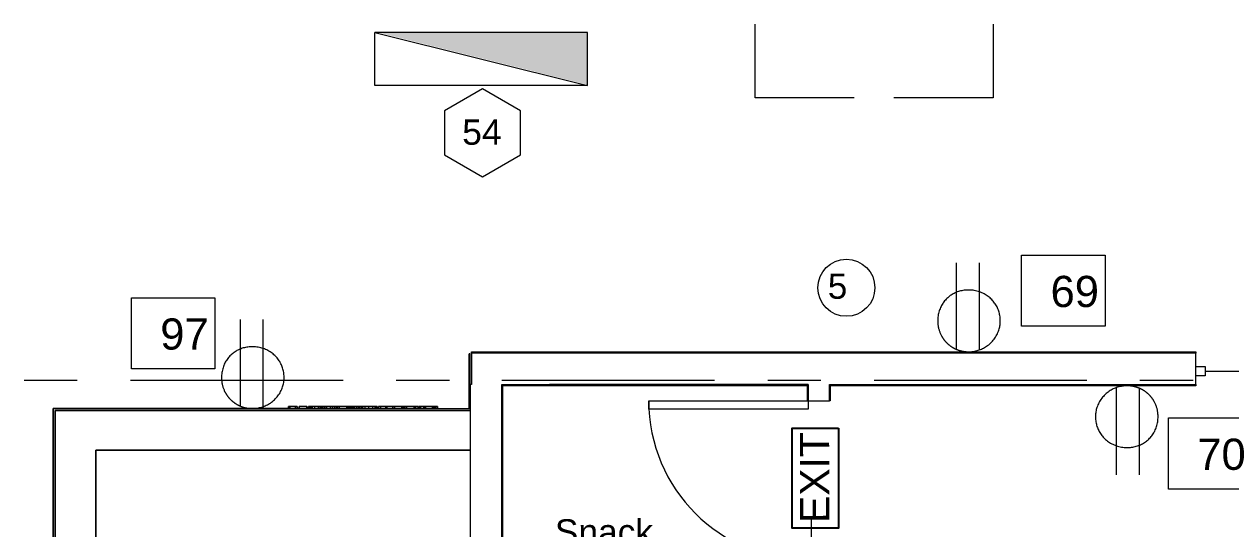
# Model space of a CAD drawing. Header units: inches. Extents: x 0.9 to 36.3, y 0.7 to 23.3.
# Drawn here: x 21.809 to 24.646, y 8.883 to 10.07 of the extents above; entities that cross this region are included whole.
import ezdxf

# ---------------------------------------------------------------- set-up
doc = ezdxf.new("R2010")
doc.units = ezdxf.units.IN
doc.linetypes.add('ACAD_ISO02W100', pattern=[15, 12, -3])
for name, color, linetype, lineweight, true_color in [('Doors', 7, 'Continuous', 5, 0xf2db9c), ('Lights', 7, 'Continuous', 15, 0xff0a0a), ('Numbering Baseboard Heater', 7, 'Continuous', 0, 0x581317), ('Numbering Lights', 1, 'Continuous', 15, 0xff0000), ('PDF_Geometry', 7, 'Continuous', 9, 0x777777)]:
    doc.layers.add(name, color=color, linetype=linetype, lineweight=lineweight, true_color=true_color)
doc.layers.add('EXIT', color=10, linetype='Continuous')
doc.layers.add('PDF_Text', color=7, linetype='Continuous')
doc.layers.add('Numbering receptecles', color=170, linetype='Continuous', lineweight=15)
doc.layers.add('Receptacles', color=170, linetype='Continuous', lineweight=15)
doc.styles.add('PDF Arial', font='arial.ttf')
doc.styles.get("Standard").update_dxf_attribs({"font": 'arial.ttf'})

msp = doc.modelspace()

# ---------------------------------------------------------------- hatches: boundary and pattern name
at = {"layer": 'Lights', "linetype": 'ByBlock', "transparency": 33554559}
msp.add_hatch(color=256, dxfattribs=at).paths.add_polyline_path([(22.6407, 10.0502), (23.1337, 9.927), (23.1337, 10.0502)])

# ---------------------------------------------------------------- linework, layer by layer
at = {"layer": 'Doors', "linetype": 'ByBlock'}
msp.add_lwpolyline([(23.2774, 9.1646), (23.2774, 9.1846), (23.6524, 9.1846), (23.6524, 9.1646)], close=True, dxfattribs=at)
msp.add_arc((23.6525, 9.1848), 0.3751, 180.0221, 269.9779, dxfattribs=at)
at = {"layer": 'EXIT', "linetype": 'ByBlock', "ltscale": 0.001}
msp.add_lwpolyline([(23.7233, 9.1201), (23.7233, 8.8853), (23.6147, 8.8854), (23.6147, 9.1203)], close=True, dxfattribs=at)
at = {"layer": 'Lights', "linetype": 'ByBlock'}
msp.add_lwpolyline([(23.1337, 9.9252), (22.6337, 9.9252), (22.6337, 10.0502), (23.1337, 9.9252), (23.1337, 10.0502), (22.6337, 10.0502)], dxfattribs=at)
msp.add_lwpolyline([(23.1337, 9.9252), (23.1337, 10.0502), (22.6337, 10.0502)], close=True, dxfattribs=at)
at = {"layer": 'Numbering Baseboard Heater', "linetype": 'ByBlock', "ltscale": 0.001}
msp.add_circle((23.7421, 9.45), 0.0671, dxfattribs=at)
at = {"layer": 'Numbering Lights', "linetype": 'ByBlock', "ltscale": 0.001}
msp.add_lwpolyline([(22.8868, 9.9172), (22.7974, 9.8655), (22.7974, 9.7623), (22.8868, 9.7107), (22.9762, 9.7623), (22.9762, 9.8655)], close=True, dxfattribs=at)
at = {"layer": 'Numbering receptecles', "linetype": 'ByBlock', "ltscale": 0.001}
for points in [[(24.1542, 9.5267), (24.3502, 9.5267), (24.3502, 9.3595), (24.1542, 9.3595)], [(22.0612, 9.4267), (22.2572, 9.4267), (22.2572, 9.2595), (22.0612, 9.2595)], [(24.4993, 9.1442), (24.6953, 9.1442), (24.6953, 8.9769), (24.4993, 8.9769)]]:
    msp.add_lwpolyline(points, close=True, dxfattribs=at)
at = {"layer": 'PDF_Geometry', "linetype": 'ByBlock'}
for points in [[(23.7607, 9.8963), (23.5274, 9.8963), (23.5274, 10.0696)], [(24.0874, 10.0696), (24.0874, 9.8963), (23.854, 9.8963)], [(21.8774, 8.3713), (21.8774, 9.1663), (22.8574, 9.1663), (22.8574, 9.2946), (22.8557, 9.2946), (22.8557, 9.1663), (22.8557, 9.2946), (22.8557, 9.1663)], [(22.9324, 7.5714), (22.9324, 9.223), (23.6524, 9.223), (23.6524, 9.1846), (23.7024, 9.1846), (23.7024, 9.223), (24.549, 9.223), (24.564, 9.223), (24.564, 9.2663), (24.564, 9.2963), (24.549, 9.2963), (22.8607, 9.2963), (22.8607, 9.2663), (22.8607, 9.223), (22.8574, 9.223), (22.8574, 7.628)], [(22.8607, 9.298), (22.8607, 9.2996), (24.549, 9.2996), (24.564, 9.2996), (24.564, 9.298), (24.564, 9.2963), (24.549, 9.2963), (22.8624, 9.2963)], [(22.8607, 9.2963), (22.8607, 9.298), (24.549, 9.298), (22.8624, 9.298)], [(24.549, 9.298), (24.564, 9.298), (24.549, 9.298)], [(24.819, 9.253), (24.5857, 9.253)], [(21.8091, 9.233), (21.9341, 9.233)], [(22.0591, 9.233), (22.5591, 9.233)], [(23.5907, 8.558), (23.6524, 8.558), (23.6524, 8.568), (23.4107, 8.568), (23.4107, 7.1247), (22.6641, 7.1247), (22.6641, 7.5697), (22.9341, 7.5697), (22.9324, 7.5697), (22.9341, 7.5697), (22.9341, 9.2196), (22.9341, 9.2213), (22.9324, 9.2213), (23.6507, 9.2213), (23.6507, 9.1846), (23.6507, 9.2196), (23.6507, 9.1846)], [(22.6791, 7.5714), (22.9324, 7.5714), (22.9324, 9.223)], [(22.6841, 9.233), (22.8091, 9.233)], [(22.9324, 9.233), (23.4324, 9.233)], [(22.9324, 9.2213), (22.9324, 7.5697), (22.9324, 9.2213)], [(23.6507, 9.2196), (22.9341, 9.2196), (22.9341, 9.2213), (22.9324, 9.2213), (23.6524, 9.2213)], [(23.6524, 9.223), (23.0441, 9.223)], [(23.5574, 9.233), (23.6824, 9.233)], [(23.7024, 9.223), (24.549, 9.223), (24.564, 9.223), (24.564, 9.2213), (24.564, 9.2196), (24.549, 9.2196), (23.704, 9.2196)], [(23.7024, 9.2213), (24.549, 9.2213), (24.564, 9.2213), (24.549, 9.2213), (23.704, 9.2213), (23.704, 9.1846)], [(23.704, 9.2213), (23.704, 9.2213)], [(23.704, 9.2213), (23.704, 9.2213)], [(23.8074, 9.233), (24.3073, 9.233)], [(24.4323, 9.233), (24.5573, 9.233)], [(22.4308, 9.1663), (21.8824, 9.1663), (21.8774, 9.1663), (21.8774, 9.1646), (21.8774, 9.1613), (21.8774, 8.3713)], [(22.4474, 9.1663), (22.4474, 9.1713)], [(22.4558, 9.1663), (22.4508, 9.1663)], [(22.4774, 9.1663), (22.4741, 9.1663)], [(22.4791, 9.1663), (22.4791, 9.1713), (22.4808, 9.1713), (22.4841, 9.1713), (22.4874, 9.1713), (22.4924, 9.1713), (22.5008, 9.1713), (22.4908, 9.1713), (22.4874, 9.1713), (22.4841, 9.1713), (22.4824, 9.1713), (22.4808, 9.1713), (22.4808, 9.1663)], [(22.4841, 9.1663), (22.4841, 9.1713), (22.4858, 9.1713), (22.4874, 9.1713), (22.4924, 9.1713), (22.4974, 9.1713), (22.4924, 9.1713), (22.4874, 9.1713), (22.4841, 9.1713), (22.4824, 9.1713)], [(22.4874, 9.1663), (22.4874, 9.1713)], [(22.4924, 9.1663), (22.4924, 9.1713)], [(22.5108, 9.1663), (22.5108, 9.1713)], [(22.5141, 9.1663), (22.5141, 9.1713)], [(22.5158, 9.1713), (22.5158, 9.1663)], [(22.5208, 9.1663), (22.5208, 9.1713)], [(22.5291, 9.1663), (22.5291, 9.1713)], [(22.5341, 9.1663), (22.5341, 9.1713)], [(22.5391, 9.1663), (22.5391, 9.1713)], [(22.5424, 9.1663), (22.5424, 9.1713)], [(22.5441, 9.1663), (22.5441, 9.1713)], [(22.5457, 9.1713), (22.5457, 9.1663)], [(22.5507, 9.1663), (22.5507, 9.1713)], [(22.5741, 9.1663), (22.5741, 9.1713)], [(22.5807, 9.1713), (22.5807, 9.1663), (22.5807, 9.1713)], [(22.5824, 9.1663), (22.5824, 9.1713)], [(22.5841, 9.1663), (22.5841, 9.1713)], [(22.5857, 9.1663), (22.5857, 9.1713)], [(22.5891, 9.1713), (22.5907, 9.1713), (22.5891, 9.1713)], [(22.5907, 9.1663), (22.5907, 9.1713)], [(22.5941, 9.1663), (22.5941, 9.1713)], [(22.5974, 9.1663), (22.5974, 9.1713)], [(22.6057, 9.1663), (22.6057, 9.1713)], [(22.6107, 9.1663), (22.6107, 9.1713)], [(22.6191, 9.1663), (22.6191, 9.1713)], [(22.6291, 9.1663), (22.6291, 9.1713)], [(22.6341, 9.1663), (22.6341, 9.1713)], [(22.6374, 9.1663), (22.6374, 9.1713)], [(22.6391, 9.1713), (22.6391, 9.1663), (22.6391, 9.1713)], [(22.6424, 9.1663), (22.6391, 9.1663)], [(22.6457, 9.1713), (22.6424, 9.1713), (22.6457, 9.1713)], [(22.6424, 9.1663), (22.6424, 9.1713)], [(22.6424, 9.1663), (22.6424, 9.1713)], [(22.6741, 9.1713), (22.6707, 9.1713), (22.6674, 9.1713), (22.6541, 9.1713), (22.6507, 9.1713), (22.6474, 9.1713), (22.6591, 9.1713), (22.6624, 9.1713), (22.6757, 9.1713), (22.6891, 9.1713), (22.6757, 9.1713), (22.6807, 9.1713), (22.6974, 9.1713), (22.7007, 9.1713), (22.6974, 9.1713), (22.6907, 9.1713), (22.6791, 9.1713), (22.6757, 9.1713), (22.6757, 9.1663), (22.6757, 9.1713)], [(22.6474, 9.1663), (22.6474, 9.1713)], [(22.6591, 9.1663), (22.6591, 9.1713)], [(22.6624, 9.1663), (22.6624, 9.1713)], [(22.6707, 9.1713), (22.6741, 9.1713), (22.6757, 9.1713), (22.6791, 9.1713), (22.6824, 9.1713), (22.6841, 9.1713), (22.6874, 9.1713), (22.6841, 9.1713), (22.6791, 9.1713), (22.6741, 9.1713), (22.6724, 9.1713)], [(22.6807, 9.1663), (22.6807, 9.1713)], [(22.7024, 9.1663), (22.7024, 9.1713)], [(22.7091, 9.1663), (22.7091, 9.1713)], [(22.7374, 9.1663), (22.7357, 9.1663)], [(22.7407, 9.1713), (22.7374, 9.1713), (22.7407, 9.1713)], [(22.7591, 9.1713), (22.7574, 9.1713), (22.7541, 9.1713), (22.7491, 9.1713), (22.7441, 9.1713), (22.7407, 9.1713), (22.7391, 9.1713), (22.7407, 9.1713), (22.7441, 9.1713), (22.7491, 9.1713), (22.7524, 9.1713), (22.7557, 9.1713), (22.7574, 9.1713)], [(22.7657, 9.1713), (22.7691, 9.1713), (22.7707, 9.1713), (22.7741, 9.1713), (22.7757, 9.1713), (22.7774, 9.1713), (22.7807, 9.1713), (22.7791, 9.1713), (22.7741, 9.1713), (22.7691, 9.1713), (22.7674, 9.1713)], [(22.7691, 9.1663), (22.7691, 9.1713)], [(22.7741, 9.1663), (22.7741, 9.1713)], [(22.7757, 9.1663), (22.7757, 9.1713)], [(22.7774, 9.1663), (22.7774, 9.1713)], [(22.7807, 9.1713), (22.7807, 9.1663), (22.8574, 9.1663)], [(23.6507, 9.1846), (23.6507, 9.1846)], [(23.704, 9.1846), (23.704, 9.1846)], [(22.8574, 9.1613), (21.8824, 9.1613), (22.8574, 9.1613)], [(21.8824, 8.3713), (21.8824, 9.1613), (21.8824, 8.3713)], [(21.9774, 8.3713), (21.9774, 9.068), (22.8574, 9.068), (21.9774, 9.068), (21.9774, 8.3713)], [(23.659, 8.913), (23.659, 8.788)]]:
    msp.add_lwpolyline(points, dxfattribs=at)
for points in [[(24.564, 9.243), (24.564, 9.2646), (24.5857, 9.2646), (24.5857, 9.243)], [(23.6524, 9.1846), (23.6507, 9.1846), (23.6507, 9.223), (23.6524, 9.223)], [(23.7024, 9.1846), (23.7024, 9.223), (23.704, 9.223), (23.704, 9.1846)], [(23.704, 9.1846), (23.704, 9.2196)], [(22.4508, 9.1713), (22.4474, 9.1713), (22.4341, 9.1713), (22.4308, 9.1713), (22.4341, 9.1713), (22.4474, 9.1713)], [(22.4308, 9.1713), (22.4308, 9.1663)], [(22.4341, 9.1713), (22.4341, 9.1663)], [(22.4508, 9.1713), (22.4508, 9.1663)], [(22.4741, 9.1713), (22.4558, 9.1713), (22.4724, 9.1713), (22.4574, 9.1713), (22.4724, 9.1713), (22.4558, 9.1713)], [(22.4558, 9.1713), (22.4558, 9.1663)], [(22.4558, 9.1713), (22.4558, 9.1663)], [(22.4741, 9.1713), (22.4741, 9.1663)], [(22.4924, 9.1713), (22.4774, 9.1713), (22.4908, 9.1713), (22.4791, 9.1713), (22.4908, 9.1713), (22.4774, 9.1713)], [(22.4774, 9.1713), (22.4774, 9.1663)], [(22.4774, 9.1713), (22.4774, 9.1663)], [(22.5141, 9.1713), (22.5108, 9.1713), (22.5074, 9.1713), (22.5058, 9.1713), (22.5041, 9.1713), (22.5024, 9.1713), (22.4991, 9.1713), (22.4974, 9.1713), (22.4991, 9.1713), (22.5024, 9.1713), (22.5041, 9.1713), (22.4991, 9.1713), (22.4974, 9.1713), (22.4991, 9.1713), (22.5008, 9.1713), (22.5058, 9.1713)], [(22.5108, 9.1713), (22.5041, 9.1713), (22.5008, 9.1713), (22.5024, 9.1713), (22.5058, 9.1713)], [(22.5008, 9.1713), (22.5008, 9.1663)], [(22.5058, 9.1713), (22.5058, 9.1663)], [(22.5274, 9.1713), (22.5241, 9.1713), (22.5208, 9.1713), (22.5174, 9.1713), (22.5158, 9.1713), (22.5141, 9.1713), (22.5124, 9.1713), (22.5091, 9.1713), (22.5058, 9.1713), (22.5091, 9.1713), (22.5124, 9.1713), (22.5141, 9.1713), (22.5091, 9.1713), (22.5074, 9.1713), (22.5108, 9.1713), (22.5158, 9.1713)], [(22.5074, 9.1713), (22.5074, 9.1663)], [(22.5241, 9.1713), (22.5158, 9.1713), (22.5108, 9.1713), (22.5124, 9.1713), (22.5158, 9.1713)], [(22.5441, 9.1713), (22.5407, 9.1713), (22.5357, 9.1713), (22.5291, 9.1713), (22.5208, 9.1713), (22.5158, 9.1713), (22.5141, 9.1713), (22.5158, 9.1713), (22.5208, 9.1713), (22.5291, 9.1713), (22.5341, 9.1713), (22.5391, 9.1713), (22.5424, 9.1713)], [(22.5258, 9.1713), (22.5241, 9.1713), (22.5174, 9.1713), (22.5324, 9.1713)], [(22.5391, 9.1713), (22.5357, 9.1713), (22.5324, 9.1713), (22.5291, 9.1713), (22.5224, 9.1713), (22.5191, 9.1713), (22.5174, 9.1713), (22.5208, 9.1713), (22.5241, 9.1713), (22.5291, 9.1713), (22.5324, 9.1713), (22.5357, 9.1713)], [(22.5541, 9.1713), (22.5507, 9.1713), (22.5474, 9.1713), (22.5374, 9.1713), (22.5341, 9.1713), (22.5307, 9.1713), (22.5407, 9.1713), (22.5441, 9.1713)], [(22.5524, 9.1713), (22.5491, 9.1713), (22.5391, 9.1713), (22.5357, 9.1713), (22.5391, 9.1713), (22.5491, 9.1713)], [(22.5474, 9.1713), (22.5441, 9.1713), (22.5424, 9.1713), (22.5407, 9.1713), (22.5391, 9.1713)], [(22.5441, 9.1713), (22.5441, 9.1663)], [(22.5707, 9.1713), (22.5674, 9.1713), (22.5607, 9.1713), (22.5491, 9.1713), (22.5441, 9.1713), (22.5591, 9.1713), (22.5457, 9.1713), (22.5507, 9.1713), (22.5674, 9.1713)], [(22.5724, 9.1713), (22.5557, 9.1713), (22.5691, 9.1713), (22.5574, 9.1713), (22.5691, 9.1713), (22.5574, 9.1713)], [(22.5674, 9.1713), (22.5591, 9.1713), (22.5624, 9.1713), (22.5674, 9.1713), (22.5724, 9.1713), (22.5757, 9.1713), (22.5774, 9.1713), (22.5757, 9.1713), (22.5741, 9.1713), (22.5724, 9.1713), (22.5674, 9.1713), (22.5641, 9.1713), (22.5607, 9.1713), (22.5574, 9.1713), (22.5591, 9.1713), (22.5624, 9.1713), (22.5674, 9.1713), (22.5741, 9.1713), (22.5791, 9.1713), (22.5807, 9.1713), (22.5791, 9.1713), (22.5741, 9.1713), (22.5674, 9.1713), (22.5624, 9.1713), (22.5557, 9.1713)], [(22.5674, 9.1713), (22.5674, 9.1663)], [(22.5707, 9.1713), (22.5707, 9.1663)], [(22.5774, 9.1713), (22.5807, 9.1713), (22.5841, 9.1713), (22.5874, 9.1713), (22.5841, 9.1713), (22.5807, 9.1713), (22.5791, 9.1713), (22.5757, 9.1713), (22.5791, 9.1713), (22.5841, 9.1713), (22.5891, 9.1713), (22.5924, 9.1713), (22.5941, 9.1713), (22.5924, 9.1713), (22.5891, 9.1713), (22.5841, 9.1713), (22.5791, 9.1713), (22.5757, 9.1713)], [(22.5807, 9.1713), (22.5824, 9.1713), (22.5841, 9.1713), (22.5857, 9.1713), (22.5907, 9.1713), (22.5941, 9.1713), (22.5974, 9.1713), (22.6024, 9.1713), (22.6007, 9.1713), (22.5974, 9.1713), (22.5891, 9.1713), (22.5824, 9.1713), (22.5791, 9.1713), (22.5774, 9.1713)], [(22.5774, 9.1713), (22.5774, 9.1663)], [(22.6141, 9.1713), (22.5941, 9.1713), (22.6107, 9.1713), (22.5957, 9.1713), (22.6107, 9.1713), (22.5957, 9.1713)], [(22.5974, 9.1713), (22.5974, 9.1663)], [(22.6141, 9.1713), (22.6107, 9.1713), (22.6024, 9.1713), (22.6057, 9.1713), (22.6107, 9.1713), (22.6124, 9.1713), (22.6141, 9.1713), (22.6191, 9.1713), (22.6224, 9.1713)], [(22.6024, 9.1713), (22.6024, 9.1663)], [(22.6224, 9.1713), (22.6174, 9.1713), (22.6057, 9.1713), (22.6107, 9.1713), (22.6157, 9.1713), (22.6191, 9.1713), (22.6224, 9.1713), (22.6291, 9.1713), (22.6341, 9.1713)], [(22.6391, 9.1713), (22.6374, 9.1713), (22.6341, 9.1713), (22.6274, 9.1713), (22.6224, 9.1713), (22.6191, 9.1713), (22.6224, 9.1713), (22.6291, 9.1713), (22.6341, 9.1713), (22.6357, 9.1713), (22.6341, 9.1713), (22.6291, 9.1713), (22.6241, 9.1713), (22.6224, 9.1713), (22.6191, 9.1713), (22.6207, 9.1713), (22.6241, 9.1713), (22.6291, 9.1713), (22.6341, 9.1713), (22.6374, 9.1713), (22.6391, 9.1713), (22.6374, 9.1713), (22.6341, 9.1713), (22.6291, 9.1713), (22.6241, 9.1713), (22.6224, 9.1713), (22.6241, 9.1713), (22.6291, 9.1713), (22.6324, 9.1713), (22.6341, 9.1713), (22.6357, 9.1713)], [(22.6324, 9.1713), (22.6291, 9.1713), (22.6224, 9.1713), (22.6391, 9.1713)], [(22.6391, 9.1713), (22.6391, 9.1663)], [(22.6424, 9.1713), (22.6424, 9.1663)], [(22.6624, 9.1713), (22.6424, 9.1713), (22.6591, 9.1713), (22.6441, 9.1713), (22.6591, 9.1713), (22.6424, 9.1713)], [(22.6424, 9.1713), (22.6424, 9.1663)], [(22.6657, 9.1713), (22.6641, 9.1713), (22.6524, 9.1713), (22.6507, 9.1713), (22.6524, 9.1713), (22.6641, 9.1713)], [(22.6657, 9.1713), (22.6624, 9.1713), (22.6607, 9.1713), (22.6591, 9.1713), (22.6557, 9.1713)], [(22.6874, 9.1713), (22.6841, 9.1713), (22.6707, 9.1713), (22.6674, 9.1713), (22.6707, 9.1713), (22.6841, 9.1713)], [(22.7107, 9.1713), (22.7091, 9.1713), (22.7041, 9.1713), (22.6991, 9.1713), (22.6941, 9.1713), (22.6924, 9.1713), (22.6957, 9.1713), (22.7007, 9.1713), (22.7024, 9.1713), (22.7074, 9.1713)], [(22.7157, 9.1713), (22.7124, 9.1713), (22.7091, 9.1713), (22.6974, 9.1713), (22.6957, 9.1713), (22.6924, 9.1713), (22.7024, 9.1713), (22.7041, 9.1713)], [(22.6974, 9.1713), (22.6974, 9.1663)], [(22.7074, 9.1713), (22.7057, 9.1713), (22.7041, 9.1713), (22.7007, 9.1713), (22.6991, 9.1713)], [(22.7007, 9.1713), (22.7007, 9.1663)], [(22.7291, 9.1713), (22.7257, 9.1713), (22.7207, 9.1713), (22.7091, 9.1713), (22.7041, 9.1713), (22.7174, 9.1713), (22.7041, 9.1713), (22.7091, 9.1713), (22.7257, 9.1713)], [(22.7041, 9.1713), (22.7041, 9.1663)], [(22.7357, 9.1713), (22.7324, 9.1713), (22.7274, 9.1713), (22.7241, 9.1713), (22.7191, 9.1713), (22.7157, 9.1713), (22.7207, 9.1713), (22.7241, 9.1713), (22.7257, 9.1713), (22.7307, 9.1713)], [(22.7357, 9.1713), (22.7324, 9.1713), (22.7257, 9.1713), (22.7224, 9.1713), (22.7191, 9.1713), (22.7174, 9.1713), (22.7191, 9.1713), (22.7224, 9.1713), (22.7274, 9.1713)], [(22.7324, 9.1713), (22.7257, 9.1713), (22.7224, 9.1713), (22.7207, 9.1713), (22.7257, 9.1713)], [(22.7257, 9.1713), (22.7257, 9.1663)], [(22.7291, 9.1713), (22.7291, 9.1663)], [(22.7357, 9.1713), (22.7357, 9.1663)], [(22.7374, 9.1713), (22.7374, 9.1663)], [(22.7641, 9.1713), (22.7607, 9.1713), (22.7574, 9.1713), (22.7457, 9.1713), (22.7424, 9.1713), (22.7391, 9.1713), (22.7507, 9.1713), (22.7524, 9.1713)], [(22.7557, 9.1713), (22.7541, 9.1713), (22.7491, 9.1713), (22.7441, 9.1713), (22.7424, 9.1713), (22.7407, 9.1713), (22.7441, 9.1713), (22.7491, 9.1713), (22.7541, 9.1713)], [(22.7407, 9.1713), (22.7407, 9.1663)], [(22.7557, 9.1713), (22.7524, 9.1713), (22.7491, 9.1713), (22.7474, 9.1713)], [(22.7724, 9.1713), (22.7691, 9.1713), (22.7524, 9.1713), (22.7491, 9.1713), (22.7524, 9.1713), (22.7691, 9.1713)], [(22.7491, 9.1713), (22.7491, 9.1663)], [(22.7524, 9.1713), (22.7524, 9.1663)], [(22.7641, 9.1713), (22.7657, 9.1713), (22.7707, 9.1713), (22.7741, 9.1713), (22.7757, 9.1713), (22.7741, 9.1713), (22.7707, 9.1713), (22.7657, 9.1713), (22.7641, 9.1713), (22.7624, 9.1713), (22.7641, 9.1713), (22.7691, 9.1713), (22.7741, 9.1713), (22.7791, 9.1713), (22.7757, 9.1713), (22.7691, 9.1713), (22.7641, 9.1713), (22.7607, 9.1713)], [(22.7724, 9.1713), (22.7724, 9.1663)]]:
    msp.add_lwpolyline(points, close=True, dxfattribs=at)
at = {"layer": 'Receptacles', "linetype": 'ByBlock'}
for points in [[(24.0004, 9.5089), (24.0004, 9.3055)], [(24.0543, 9.5089), (24.0543, 9.3038)], [(22.3167, 9.3756), (22.3167, 9.1722)], [(22.3706, 9.3756), (22.3706, 9.1705)], [(24.3775, 9.0103), (24.3775, 9.2155)], [(24.4313, 9.0103), (24.4313, 9.2137)]]:
    msp.add_lwpolyline(points, dxfattribs=at)
for points in [[(24.0294, 9.2996), (24.0099, 9.2995), (23.9918, 9.3069), (23.978, 9.3207), (23.9642, 9.3345), (23.9568, 9.3526), (23.9569, 9.3722), (23.9569, 9.4136), (23.988, 9.4447), (24.0294, 9.4447), (24.0709, 9.4447), (24.104, 9.4136), (24.104, 9.3722), (24.104, 9.3328), (24.0709, 9.2996), (24.0294, 9.2996)], [(22.3457, 9.1663), (22.3261, 9.1662), (22.3081, 9.1736), (22.2943, 9.1874), (22.2804, 9.2012), (22.273, 9.2193), (22.2732, 9.2388), (22.2732, 9.2803), (22.3042, 9.3114), (22.3457, 9.3114), (22.3871, 9.3114), (22.4203, 9.2803), (22.4203, 9.2388), (22.4203, 9.1995), (22.3871, 9.1663), (22.3457, 9.1663)], [(24.4023, 9.2196), (24.4219, 9.2197), (24.4399, 9.2123), (24.4538, 9.1985), (24.4676, 9.1847), (24.475, 9.1666), (24.4749, 9.1471), (24.4749, 9.1056), (24.4438, 9.0746), (24.4023, 9.0746), (24.3609, 9.0746), (24.3277, 9.1056), (24.3277, 9.1471), (24.3277, 9.1865), (24.3609, 9.2196), (24.4023, 9.2196)]]:
    msp.add_rational_spline(points, [1, 0.948448710105, 0.948448710105, 1, 0.948448710105, 0.948448710105, 1, 1, 1, 1, 1, 1, 1, 1, 1, 1], degree=3, knots=[0, 0, 0, 0, 0.79168, 0.79168, 0.79168, 1.583359, 1.583359, 1.583359, 2.583359, 2.583359, 2.583359, 3.583359, 3.583359, 3.583359, 4.583359, 4.583359, 4.583359, 4.583359], dxfattribs=at)

# ---------------------------------------------------------------- texts
at = {"layer": 'EXIT', "linetype": 'ACAD_ISO02W100', "ltscale": 0.01}
msp.add_text('EXIT', height=0.06879, rotation=90.1366, dxfattribs=at).set_placement((23.7021, 8.8972))
at = {"layer": 'Numbering Baseboard Heater', "linetype": 'ByBlock', "ltscale": 0.001}
msp.add_text('5', height=0.0589, dxfattribs=at).set_placement((23.6985, 9.4241))
at = {"layer": 'Numbering Lights', "linetype": 'ByBlock', "ltscale": 0.001}
msp.add_text('54', height=0.05956, dxfattribs=at).set_placement((22.839, 9.7861))
at = {"layer": 'Numbering receptecles', "linetype": 'ByBlock', "ltscale": 0.001}
for s, p in [('69', (24.2221, 9.4047)), ('97', (22.1291, 9.3047)), ('70', (24.5671, 9.0221))]:
    msp.add_text(s, height=0.0733, dxfattribs=at).set_placement(p)
at = {"layer": 'PDF_Text', "linetype": 'ByBlock', "insert": (22.9868, 8.7769), "char_height": 0.059386, "width": 0.37064, "attachment_point": 4, "style": 'PDF Arial'}
msp.add_mtext('\\pxqc;Snack^JPreparation^JRoom', dxfattribs=at)

doc.saveas('drawing.dxf')
